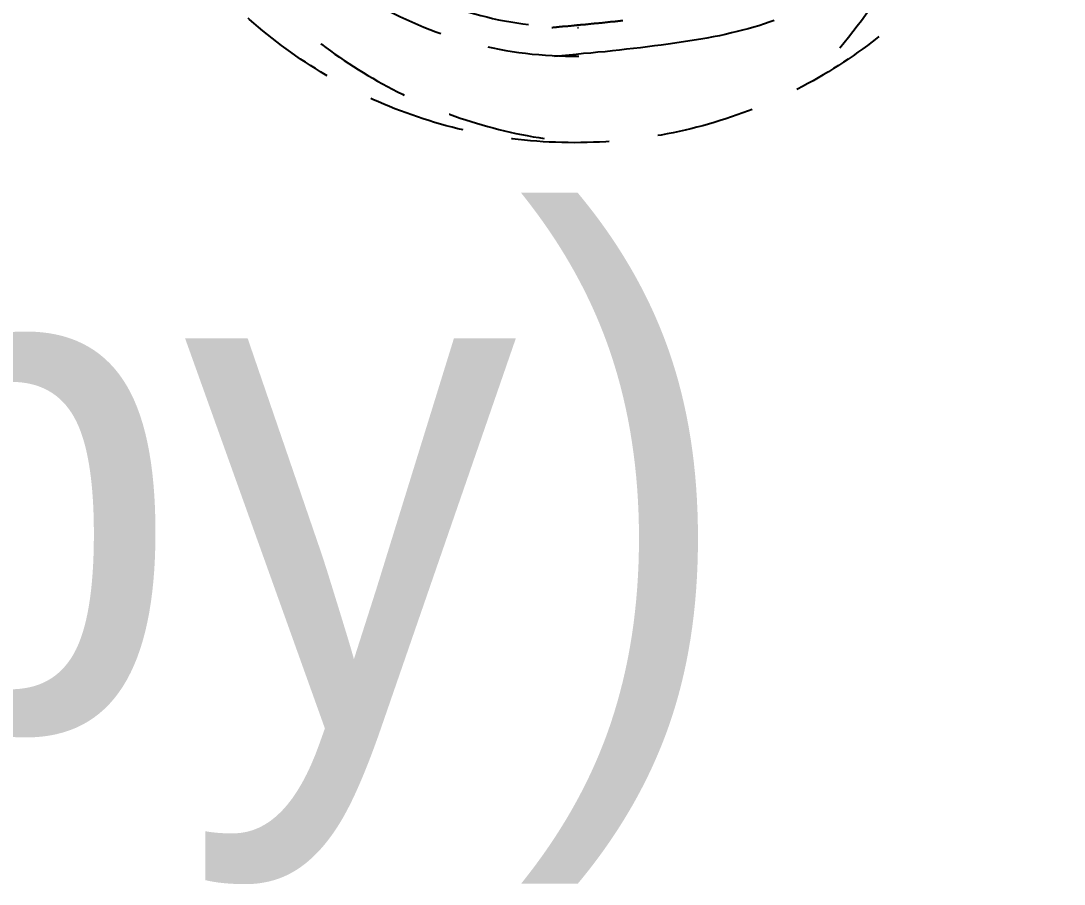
# Model space of a CAD drawing. Extents: x 11477420 to 23072185, y -28506554 to -14238804.
# Drawn here: x 11485220 to 11485646.1, y -14275890 to -14275537.5 of the extents above; entities that cross this region are included whole.
import ezdxf
from ezdxf.enums import TextEntityAlignment as Align

# ---------------------------------------------------------------- set-up
doc = ezdxf.new("R2010")
doc.units = 0
doc.header["$LTSCALE"] = 50
doc.header["$MEASUREMENT"] = 0
doc.linetypes.add('DH-HID2', pattern=[1.2, 0.8, -0.4])
doc.layers.get('0').update_dxf_attribs({"linetype": 'CONTINUOUS'})
doc.layers.add('C-WIN', color=4, linetype='CONTINUOUS')
doc.layers.add('FU-FURM', color=251, linetype='DH-HID2')
doc.styles.add('코레일둥고', font='Korail_Round_Gothic_Medium.ttf')

# ---------------------------------------------------------------- blocks, each defined once
blk = doc.blocks.new('dmlwk2')
at = {"layer": 'FU-FURM'}
for points in [[(391458.12, 35287.76, 0), (391458.82, 35285.76, 0), (391459.52, 35283.76, 0), (391460.22, 35281.56, 0), (391460.82, 35279.46, 0), (391461.42, 35277.16, 0), (391462.02, 35274.86, 0), (391462.52, 35272.56, 0), (391463.02, 35270.26, 0), (391463.62, 35267.76, 0), (391464.12, 35265.36, 0), (391464.52, 35262.86, 0), (391465.02, 35260.26, 0), (391465.42, 35257.76, 0), (391465.82, 35255.06, 0), (391466.22, 35252.46, 0), (391466.62, 35249.76, 0), (391467.02, 35247.06, 0), (391467.32, 35244.36, 0), (391467.72, 35241.56, 0), (391468.02, 35238.76, 0), (391468.32, 35235.96, 0), (391468.72, 35233.06, 0), (391469.02, 35230.26, 0), (391469.22, 35227.36, 0), (391469.52, 35224.46, 0), (391469.82, 35221.56, 0), (391470.12, 35218.66, 0), (391470.32, 35215.66, 0), (391470.62, 35212.76, 0), (391470.82, 35209.76, 0), (391471.12, 35206.76, 0), (391471.32, 35203.86, 0), (391471.62, 35200.86, 0), (391471.82, 35197.86, 0)], [(391457.62, 35225.96, 0), (391457.62, 35225.76, 0), (391457.62, 35225.56, 0), (391457.62, 35225.36, 0), (391457.62, 35225.16, 0), (391457.72, 35224.86, 0), (391457.72, 35224.66, 0), (391457.72, 35224.46, 0), (391457.72, 35224.26, 0), (391457.72, 35224.06, 0), (391457.82, 35223.86, 0), (391457.82, 35223.56, 0), (391457.82, 35223.36, 0), (391457.82, 35223.16, 0), (391457.82, 35222.96, 0), (391457.92, 35222.76, 0), (391457.92, 35222.56, 0), (391457.92, 35222.26, 0), (391457.92, 35222.06, 0), (391458.02, 35221.86, 0), (391458.02, 35221.66, 0), (391458.02, 35221.46, 0), (391458.02, 35221.16, 0), (391458.02, 35220.96, 0), (391458.12, 35220.76, 0), (391458.12, 35220.56, 0), (391458.12, 35220.36, 0), (391458.12, 35220.06, 0), (391458.12, 35219.86, 0), (391458.22, 35219.66, 0), (391458.22, 35219.46, 0), (391458.22, 35219.26, 0), (391458.22, 35219.06, 0), (391458.22, 35218.76, 0), (391458.32, 35218.56, 0), (391458.32, 35218.36, 0), (391458.32, 35218.16, 0), (391458.32, 35217.96, 0), (391458.32, 35217.66, 0), (391458.42, 35217.46, 0), (391458.42, 35217.26, 0), (391458.42, 35217.06, 0), (391458.42, 35216.86, 0), (391458.42, 35216.56, 0), (391458.52, 35216.36, 0), (391458.52, 35216.16, 0), (391458.52, 35215.96, 0), (391458.52, 35215.66, 0), (391458.52, 35215.46, 0), (391458.62, 35215.26, 0), (391458.62, 35215.06, 0), (391458.62, 35214.86, 0), (391458.62, 35214.56, 0), (391458.62, 35214.36, 0), (391458.72, 35214.16, 0), (391458.72, 35213.96, 0), (391458.72, 35213.76, 0), (391458.72, 35213.46, 0), (391458.72, 35213.26, 0), (391458.72, 35213.06, 0), (391458.82, 35212.86, 0), (391458.82, 35212.56, 0), (391458.82, 35212.36, 0), (391458.82, 35212.16, 0), (391458.82, 35211.96, 0), (391458.92, 35211.76, 0), (391458.92, 35211.46, 0), (391458.92, 35211.26, 0), (391458.92, 35211.06, 0), (391458.92, 35210.86, 0), (391459.02, 35210.56, 0), (391459.02, 35210.36, 0), (391459.02, 35210.16, 0), (391459.02, 35209.96, 0), (391459.02, 35209.76, 0), (391459.12, 35209.46, 0), (391459.12, 35209.26, 0), (391459.12, 35209.06, 0), (391459.12, 35208.86, 0), (391459.12, 35208.56, 0), (391459.22, 35208.36, 0), (391459.22, 35208.16, 0), (391459.22, 35207.96, 0), (391459.22, 35207.66, 0), (391459.22, 35207.46, 0), (391459.22, 35207.26, 0), (391459.32, 35207.06, 0), (391459.32, 35206.76, 0), (391459.32, 35206.56, 0), (391459.32, 35206.36, 0), (391459.32, 35206.16, 0), (391459.42, 35205.96, 0), (391459.42, 35205.66, 0), (391459.42, 35205.46, 0), (391459.42, 35205.26, 0), (391459.42, 35205.06, 0), (391459.52, 35204.76, 0), (391459.52, 35204.56, 0), (391459.52, 35204.36, 0), (391459.52, 35204.16, 0), (391459.52, 35203.86, 0), (391459.52, 35203.66, 0), (391459.62, 35203.46, 0), (391459.62, 35203.26, 0), (391459.62, 35202.96, 0), (391459.62, 35202.76, 0), (391459.62, 35202.56, 0), (391459.72, 35202.36, 0), (391459.72, 35202.06, 0), (391459.72, 35201.86, 0), (391459.72, 35201.66, 0), (391459.72, 35201.46, 0), (391459.82, 35201.16, 0), (391459.82, 35200.96, 0), (391459.82, 35200.76, 0), (391459.82, 35200.56, 0), (391459.82, 35200.26, 0), (391459.82, 35200.06, 0), (391459.92, 35199.86, 0), (391459.92, 35199.66, 0), (391459.92, 35199.36, 0), (391459.92, 35199.16, 0), (391459.92, 35198.96, 0), (391460.02, 35198.76, 0), (391460.02, 35198.46, 0), (391460.02, 35198.26, 0), (391460.02, 35198.06, 0), (391460.02, 35197.86, 0), (391460.02, 35197.56, 0), (391460.12, 35197.36, 0), (391460.12, 35197.16, 0), (391460.12, 35196.96, 0)]]:
    blk.add_polyline3d(points, dxfattribs=at)
blk.add_circle((391307.15, 35207.88), 200, dxfattribs=at)
for centre, radius, start, end in [((391307.15, 35123.95), 250.39, 49.528, 130.472), ((391307.15, 35225.94), 200.81, 185.1609, 354.8391), ((391307.15, 35207.88), 164.71, 180, 0), ((391307.15, 35207.88), 152.94, 180, 0)]:
    blk.add_arc(centre, radius, start, end, dxfattribs=at)
blk = doc.blocks.new('flooor2')
at = {"layer": 'FU-FURM', "color": 8, "rotation": 270.6342439177113}
blk.add_blockref('dmlwk2', (11480308.79, -13884493.79), dxfattribs=at)

msp = doc.modelspace()

# ---------------------------------------------------------------- block references
msp.add_blockref('flooor2', (-34400, 0))

# ---------------------------------------------------------------- texts
at = {"layer": 'C-WIN', "color": 0, "style": '코레일둥고'}
msp.add_text('8.70㎡(2.63py)', height=208.3333, dxfattribs=at).set_placement((11485513.4, -14275827.13), align=Align.RIGHT)

doc.saveas('drawing.dxf')
